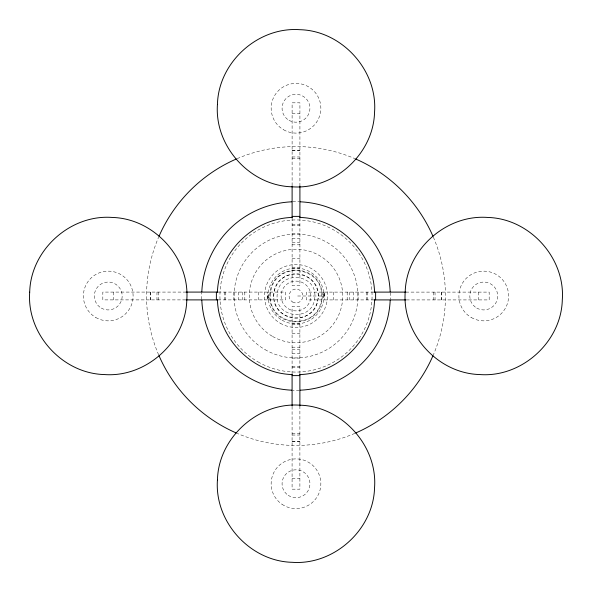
<?xml version="1.0" encoding="UTF-8"?>
<svg xmlns="http://www.w3.org/2000/svg" width="592" height="592" viewBox="0 0 592 592"><rect width="100%" height="100%" fill="white"/><g stroke="black" fill="none" stroke-linecap="round" stroke-linejoin="round"><path stroke-width="0.44" stroke-dasharray="2.96 2.22" d="M267.214 295.993L267.214 299.892L267.214 292.085M268.842 297.288L268.842 299.892L268.842 292.085M323.158 294.712L323.158 292.108L323.158 299.915M324.786 296.007L324.786 292.108L324.786 299.915M322.226 296C322.166 330.373 269.834 330.373 269.774 296C269.834 261.627 322.166 261.627 322.226 296L296 296M292.108 113.679L299.915 113.679M292.108 150.22L299.915 150.22M292.108 150.775L299.915 150.775M292.108 156.961L299.915 156.961M292.108 158.456L299.915 158.456M292.108 224.634L299.915 224.634M292.108 225.759L299.915 225.759M292.108 233.899L299.915 233.899M292.108 238.628L299.915 238.628M292.108 242.594L299.915 242.594M292.108 244.814L299.915 244.814M292.108 258.615L299.915 258.615M292.108 267.214L299.915 267.214M292.108 268.842L299.915 268.842M186.147 292.085L102.823 292.085L102.823 299.892L186.147 299.892M218.145 292.085L285.529 292.085L285.529 299.892L218.145 299.892M373.855 292.108L306.471 292.108L306.471 299.915L373.855 299.915M405.853 292.108L489.177 292.108L489.177 299.915L405.853 299.915M292.085 323.158L299.892 323.158M292.085 324.786L299.892 324.786M292.085 333.385L299.892 333.385M292.085 347.186L299.892 347.186M292.085 349.406L299.892 349.406M292.085 353.372L299.892 353.372M292.085 358.101L299.892 358.101M292.085 366.241L299.892 366.241M292.085 367.366L299.892 367.366M292.085 433.544L299.892 433.544M292.085 435.039L299.892 435.039M292.085 441.225L299.892 441.225M292.085 441.78L299.892 441.78M292.085 478.321L299.892 478.321M478.321 292.108L478.321 299.915M441.78 292.108L441.78 299.915M441.225 292.108L441.225 299.915M435.039 292.108L435.039 299.915M433.544 292.108L433.544 299.915M367.366 292.108L367.366 299.915M366.241 292.108L366.241 299.915M358.101 292.108L358.101 299.915M353.372 292.108L353.372 299.915M349.406 292.108L349.406 299.915M347.186 292.108L347.186 299.915M333.385 292.108L333.385 299.915M299.915 186.147L299.915 102.823L292.108 102.823L292.108 186.147M299.915 218.145L299.915 285.529L292.108 285.529L292.108 218.145M299.892 373.855L299.892 306.471L292.085 306.471L292.085 373.855M299.892 405.853L299.892 489.177L292.085 489.177L292.085 405.853M258.615 292.085L258.615 299.892M244.814 292.085L244.814 299.892M242.594 292.085L242.594 299.892M238.628 292.085L238.628 299.892M233.899 292.085L233.899 299.892M225.759 292.085L225.759 299.892M224.634 292.085L224.634 299.892M158.456 292.085L158.456 299.892M156.961 292.085L156.961 299.892M150.775 292.085L150.775 299.892M150.22 292.085L150.22 299.892M113.679 292.085L113.679 299.892M433.374 237.17A149.436 149.436 0 0 1 433.374 354.83M354.83 433.374A149.436 149.436 0 0 1 237.17 433.374M158.626 354.83A149.436 149.436 0 0 1 158.626 237.17M237.17 158.626A149.436 149.436 0 0 1 354.83 158.626M390.224 292.633A94.283 94.283 0 0 1 390.224 299.367M299.367 390.224A94.283 94.283 0 0 1 292.633 390.224M201.776 299.367A94.283 94.283 0 0 1 201.776 292.633M292.633 201.776A94.283 94.283 0 0 1 299.367 201.776M270.403 293.477C267.162 327.028 318.23 332.06 321.597 298.523C324.838 264.972 273.77 259.94 270.403 293.477M277.204 294.15C274.311 318.592 312.865 322.388 314.796 297.85C317.689 273.408 279.135 269.612 277.204 294.15M273.889 293.506C270.093 322.248 315.418 327.361 318.111 298.494C321.907 269.752 276.582 264.639 273.889 293.506M257.964 361.875A76.065 76.065 0 0 0 372.065 296A76.065 76.065 0 0 0 257.964 230.125A76.065 76.065 0 0 0 257.964 361.875M282.044 320.176A27.92 27.92 0 0 0 323.92 296A27.92 27.92 0 0 0 282.044 271.824A27.92 27.92 0 0 0 282.044 320.176M280.268 323.247A31.457 31.457 0 0 0 327.457 296A31.457 31.457 0 0 0 280.268 268.753A31.457 31.457 0 0 0 280.268 323.247M292.529 302.009A6.941 6.941 0 0 0 302.941 296A6.941 6.941 0 0 0 292.529 289.991A6.941 6.941 0 0 0 292.529 302.009M284.878 315.27A22.252 22.252 0 0 0 318.252 296A22.252 22.252 0 0 0 284.878 276.73A22.252 22.252 0 0 0 284.878 315.27M288.548 308.906A14.904 14.904 0 0 0 310.904 296A14.904 14.904 0 0 0 288.548 283.094A14.904 14.904 0 0 0 288.548 308.906M476.782 308.069A13.934 13.934 0 0 0 497.687 296A13.934 13.934 0 0 0 476.782 283.931A13.934 13.934 0 0 0 476.782 308.069M471.321 317.527A24.857 24.857 0 0 0 508.602 296A24.857 24.857 0 0 0 471.321 274.473A24.857 24.857 0 0 0 471.321 317.527M272.631 336.471A46.731 46.731 0 0 0 342.731 296A46.731 46.731 0 0 0 272.631 255.529A46.731 46.731 0 0 0 272.631 336.471M265.038 349.635A61.931 61.931 0 0 0 357.931 296A61.931 61.931 0 0 0 265.038 242.365A61.931 61.931 0 0 0 265.038 349.635M289.029 120.324A13.934 13.934 0 0 0 309.934 108.255A13.934 13.934 0 0 0 289.029 96.185A13.934 13.934 0 0 0 289.029 120.324M283.575 129.774A24.857 24.857 0 0 0 320.857 108.255A24.857 24.857 0 0 0 283.575 86.728A24.857 24.857 0 0 0 283.575 129.774M101.284 308.069A13.934 13.934 0 0 0 122.189 296A13.934 13.934 0 0 0 101.284 283.931A13.934 13.934 0 0 0 101.284 308.069M95.823 317.527A24.857 24.857 0 0 0 133.104 296A24.857 24.857 0 0 0 95.823 274.473A24.857 24.857 0 0 0 95.823 317.527M288.186 495.289A13.934 13.934 0 0 0 309.905 484.744A13.934 13.934 0 0 0 289.91 471.21A13.934 13.934 0 0 0 288.186 495.289M282.066 504.332A24.857 24.857 0 0 0 320.79 485.521A24.857 24.857 0 0 0 285.137 461.39A24.857 24.857 0 0 0 282.066 504.332"/><path stroke-width="0.89" d="M217.442 292.137C218.529 252.917 252.917 218.522 292.145 217.442M374.558 299.863C373.471 339.083 339.083 373.478 299.855 374.558M292.108 216.383L299.915 216.383M186.147 292.085L217.775 292.085M374.225 292.108L405.853 292.108M186.147 299.892L217.775 299.892M374.225 299.915L405.853 299.915M292.085 375.617L299.892 375.617M299.855 217.442C339.083 218.529 373.471 252.917 374.558 292.137M292.145 374.558C252.917 373.471 218.529 339.083 217.442 299.863M375.617 292.108L375.617 299.915M299.915 186.147L299.915 217.775M299.892 374.225L299.892 405.853M292.108 186.147L292.108 217.775M292.085 374.225L292.085 405.853M216.383 292.085L216.383 299.892M433.018 355.644A149.436 149.436 0 0 1 355.644 433.018M236.356 433.018A149.436 149.436 0 0 1 158.982 355.644M158.982 236.356A149.436 149.436 0 0 1 236.356 158.982M355.644 158.982A149.436 149.436 0 0 1 433.018 236.356M390.187 300.203A94.283 94.283 0 0 1 300.203 390.187M291.797 390.187A94.283 94.283 0 0 1 201.813 300.203M201.813 291.797A94.283 94.283 0 0 1 291.797 201.813M300.203 201.813A94.283 94.283 0 0 1 390.187 291.797M29.696 292.137C26.581 334.066 62.367 373.552 104.399 374.558C146.32 377.674 185.799 341.887 186.806 299.863C189.928 257.934 154.142 218.448 112.11 217.442C70.182 214.326 30.703 250.113 29.696 292.137M217.442 104.414C214.334 146.335 250.12 185.799 292.137 186.806C334.066 189.928 373.552 154.142 374.558 112.11C377.674 70.182 341.887 30.703 299.863 29.696C257.934 26.581 218.448 62.367 217.442 104.399M217.442 479.905C214.334 521.826 250.12 561.297 292.137 562.304C334.066 565.419 373.552 529.633 374.558 487.601C377.674 445.68 341.887 406.201 299.863 405.194C257.934 402.072 218.448 437.858 217.442 479.89M405.194 292.137C402.072 334.066 437.858 373.552 479.89 374.558C521.818 377.674 561.297 341.887 562.304 299.863C565.419 257.934 529.633 218.448 487.601 217.442C445.68 214.326 406.201 250.113 405.194 292.137"/></g></svg>
